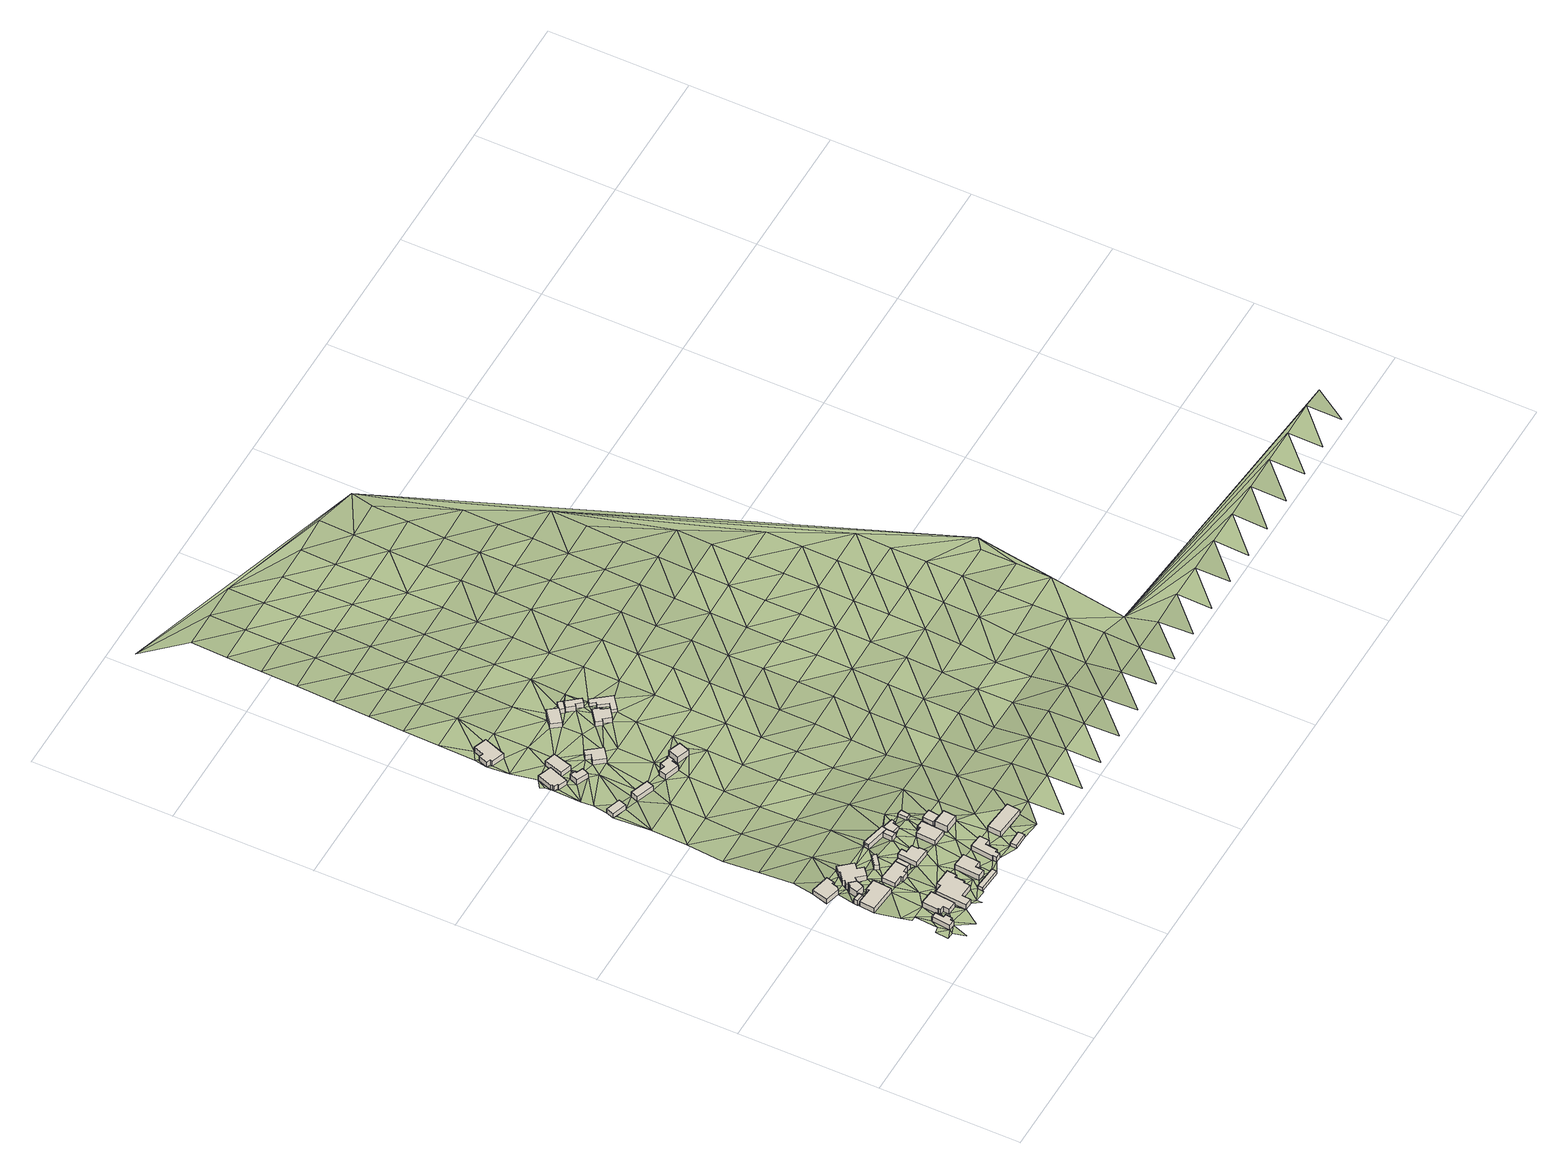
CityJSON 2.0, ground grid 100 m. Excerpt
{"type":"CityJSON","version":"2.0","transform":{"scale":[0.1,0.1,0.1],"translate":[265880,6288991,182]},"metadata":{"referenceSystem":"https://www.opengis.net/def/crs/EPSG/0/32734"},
"CityObjects":{
"building1":{"type":"Building","attributes":{"address":"Amos Comenius Street Mamre 7347 Cape Town","building":"garage","building:levels":"1","building_height":4.1,"roof_height":196.66,"ground_height":192.56,"plus_code":"4FRWFFPH+VW7"},"geometry":[{"type":"Solid","lod":"1","boundaries":[[[[0,1,2,3]],[[1,4,5,2]],[[4,6,7,5]],[[6,8,9,7]],[[8,10,11,9]],[[10,12,13,11]],[[12,14,15,13]],[[14,0,3,15]],[[3,2,5,7,9,11,13,15]],[[14,12,10,8,6,4,1,0]]]]}]},
"building2":{"type":"Building","attributes":{"address":"Amos Comenius Street Mamre 7347 Cape Town","building":"garage","building:levels":"1","building_height":4.1,"roof_height":195.98,"ground_height":191.88,"plus_code":"4FRWFFQH+3VH"},"geometry":[{"type":"Solid","lod":"1","boundaries":[[[[16,17,18,19]],[[17,20,21,18]],[[20,22,23,21]],[[22,16,19,23]],[[19,18,21,23]],[[22,20,17,16]]]]}]},
"building3":{"type":"Building","attributes":{"address":"10 Amos Comenius Street Mamre 7347 Cape Town","building":"house","building:levels":"1","building_height":4.1,"roof_height":195.98,"ground_height":191.88,"plus_code":"4FRWFFQH+2WV"},"geometry":[{"type":"Solid","lod":"1","boundaries":[[[[24,25,26,27]],[[25,28,29,26]],[[28,30,31,29]],[[30,32,33,31]],[[32,34,35,33]],[[34,24,27,35]],[[27,26,29,31,33,35]],[[34,32,30,28,25,24]]]]}]},
"building4":{"type":"Building","attributes":{"address":"7 Amos Comenius Street Mamre 7347 Cape Town","building":"house","building:levels":"1","building_height":4.1,"roof_height":196.98,"ground_height":192.88,"plus_code":"4FRWFFPH+WX7"},"geometry":[{"type":"Solid","lod":"1","boundaries":[[[[36,37,38,39]],[[37,40,41,38]],[[40,42,43,41]],[[42,44,45,43]],[[44,46,47,45]],[[46,48,49,47]],[[48,50,51,49]],[[50,36,39,51]],[[39,38,41,43,45,47,49,51]],[[50,48,46,44,42,40,37,36]]]]}]},
"building5":{"type":"Building","attributes":{"address":"Amos Comenius Street Mamre 7347 Cape Town","building":"house","building:levels":"1","building_height":4.1,"roof_height":194.25,"ground_height":190.15,"plus_code":"4FRWFFQH+5V5"},"geometry":[{"type":"Solid","lod":"1","boundaries":[[[[52,53,54,55]],[[53,56,57,54]],[[56,58,59,57]],[[58,60,61,59]],[[60,62,63,61]],[[62,64,65,63]],[[64,52,55,65]],[[55,54,57,59,61,63,65]],[[64,62,60,58,56,53,52]]]]}]},
"building6":{"type":"Building","attributes":{"building":"garage","building:levels":"1","building_height":4.1,"roof_height":195.98,"ground_height":191.88,"plus_code":"4FRWFFQH+3WV"},"geometry":[{"type":"Solid","lod":"1","boundaries":[[[[66,67,68,69]],[[67,70,71,68]],[[70,72,73,71]],[[72,74,75,73]],[[74,76,77,75]],[[76,66,69,77]],[[69,68,71,73,75,77]],[[76,74,72,70,67,66]]]]}]},
"building7":{"type":"Building","attributes":{"address":"5 Amos Comenius Street Mamre 7347 Cape Town","building":"house","building:levels":"1","building_height":4.1,"roof_height":196.98,"ground_height":192.88,"plus_code":"4FRWFFPJ+V2W"},"geometry":[{"type":"Solid","lod":"1","boundaries":[[[[78,79,80,81]],[[79,82,83,80]],[[82,84,85,83]],[[84,86,87,85]],[[86,88,89,87]],[[88,90,91,89]],[[90,92,93,91]],[[92,94,95,93]],[[94,96,97,95]],[[96,98,99,97]],[[98,100,101,99]],[[100,78,81,101]],[[81,80,83,85,87,89,91,93,95,97,99,101]],[[100,98,96,94,92,90,88,86,84,82,79,78]]]]}]},
"building8":{"type":"Building","attributes":{"address":"12 Amos Comenius Street Mamre 7347 Cape Town","building":"house","building:levels":"1","building_height":4.1,"roof_height":194.58,"ground_height":190.48,"plus_code":"4FRWFFQH+4XF"},"geometry":[{"type":"Solid","lod":"1","boundaries":[[[[67,66,102,103]],[[66,104,105,102]],[[104,106,107,105]],[[106,108,109,107]],[[108,110,111,109]],[[110,112,113,111]],[[112,114,115,113]],[[114,116,117,115]],[[116,118,119,117]],[[118,120,121,119]],[[120,122,123,121]],[[122,124,125,123]],[[124,67,103,125]],[[103,102,105,107,109,111,113,115,117,119,121,123,125]],[[124,122,120,118,116,114,112,110,108,106,104,66,67]]]]}]},
"building9":{"type":"Building","attributes":{"address":"6 Amos Comenius Street Mamre 7347 Cape Town","building":"house","building:levels":"1","building_height":4.1,"roof_height":196.27,"ground_height":192.17,"plus_code":"4FRWFFQJ+22M"},"geometry":[{"type":"Solid","lod":"1","boundaries":[[[[126,127,128,129]],[[127,130,131,128]],[[130,132,133,131]],[[132,134,135,133]],[[134,136,137,135]],[[136,138,139,137]],[[138,140,141,139]],[[140,126,129,141]],[[129,128,131,133,135,137,139,141]],[[140,138,136,134,132,130,127,126]]]]}]},
"building10":{"type":"Building","attributes":{"building":"cabin","building:levels":"1","building_height":2.8,"roof_height":195.77,"ground_height":192.97,"plus_code":"4FRWFFPJ+R4J"},"geometry":[{"type":"Solid","lod":"1","boundaries":[[[[142,143,144,145]],[[143,146,147,144]],[[146,148,149,147]],[[148,142,145,149]],[[145,144,147,149]],[[148,146,143,142]]]]}]},
"building11":{"type":"Building","attributes":{"building":"garage","building:levels":"1","building_height":4.1,"roof_height":196.29,"ground_height":192.19,"plus_code":"4FRWFFQJ+23J"},"geometry":[{"type":"Solid","lod":"1","boundaries":[[[[126,150,151,129]],[[150,152,153,151]],[[152,127,128,153]],[[127,126,129,128]],[[129,151,153,128]],[[127,152,150,126]]]]}]},
"building12":{"type":"Building","attributes":{"building":"cabin","building:levels":"1","building_height":2.8,"roof_height":194.97,"ground_height":192.17,"plus_code":"4FRWFFQJ+32W"},"geometry":[{"type":"Solid","lod":"1","boundaries":[[[[154,155,156,157]],[[155,158,159,156]],[[158,160,161,159]],[[160,154,157,161]],[[157,156,159,161]],[[160,158,155,154]]]]}]},
"building13":{"type":"Building","attributes":{"address":"3 Amos Comenius Street Mamre 7347 Cape Town","building":"house","building:levels":"1","building_height":4.1,"roof_height":197.07,"ground_height":192.97,"plus_code":"4FRWFFPJ+V4W"},"geometry":[{"type":"Solid","lod":"1","boundaries":[[[[162,163,164,165]],[[163,166,167,164]],[[166,168,169,167]],[[168,170,171,169]],[[170,172,173,171]],[[172,162,165,173]],[[165,164,167,169,171,173]],[[172,170,168,166,163,162]]]]}]},
"building14":{"type":"Building","attributes":{"address":"4 Amos Comenius Street Mamre 7347 Cape Town","building":"house","building:levels":"1","building_height":4.1,"roof_height":196.29,"ground_height":192.19,"plus_code":"4FRWFFQJ+23H"},"geometry":[{"type":"Solid","lod":"1","boundaries":[[[[174,175,176,177]],[[175,178,179,176]],[[178,180,181,179]],[[180,182,183,181]],[[182,184,185,183]],[[184,186,187,185]],[[186,188,189,187]],[[188,174,177,189]],[[177,176,179,181,183,185,187,189]],[[188,186,184,182,180,178,175,174]]]]}]},
"building15":{"type":"Building","attributes":{"address":"39 Louwskloof Road Mamre 7347 Cape Town","building":"house","building:levels":"1","building_height":4.1,"roof_height":190.24,"ground_height":186.14,"plus_code":"4FRWFFQH+MWV"},"geometry":[{"type":"Solid","lod":"1","boundaries":[[[[190,191,192,193]],[[191,194,195,192]],[[194,196,197,195]],[[196,190,193,197]],[[193,192,195,197]],[[196,194,191,190]]]]}]},
"building16":{"type":"Building","attributes":{"building":"yes","building:levels":"1","building_height":4.1,"roof_height":194.85,"ground_height":190.75,"plus_code":"4FRWFFQJ+449"},"geometry":[{"type":"Solid","lod":"1","boundaries":[[[[198,199,200,201]],[[199,202,203,200]],[[202,204,205,203]],[[204,206,207,205]],[[206,208,209,207]],[[208,210,211,209]],[[210,198,201,211]],[[201,200,203,205,207,209,211]],[[210,208,206,204,202,199,198]]]]}]},
"building17":{"type":"Building","attributes":{"building":"cabin","building:levels":"1","building_height":2.8,"roof_height":193.55,"ground_height":190.75,"plus_code":"4FRWFFQJ+44F"},"geometry":[{"type":"Solid","lod":"1","boundaries":[[[[198,204,212,213]],[[204,206,214,212]],[[206,208,215,214]],[[208,210,216,215]],[[210,198,213,216]],[[213,212,214,215,216]],[[210,208,206,204,198]]]]}]},
"building18":{"type":"Building","attributes":{"address":"1 Amos Comenius Street Mamre 7347 Cape Town","building":"house","building:levels":"1","building_height":4.1,"roof_height":197.07,"ground_height":192.97,"plus_code":"4FRWFFPJ+V5H"},"geometry":[{"type":"Solid","lod":"1","boundaries":[[[[217,218,219,220]],[[218,221,222,219]],[[221,223,224,222]],[[223,225,226,224]],[[225,227,228,226]],[[227,229,230,228]],[[229,231,232,230]],[[231,233,234,232]],[[233,235,236,234]],[[235,217,220,236]],[[220,219,222,224,226,228,230,232,234,236]],[[235,233,231,229,227,225,223,221,218,217]]]]}]},
"building19":{"type":"Building","attributes":{"building":"garage","building:levels":"1","building_height":4.1,"roof_height":194.85,"ground_height":190.75,"plus_code":"4FRWFFQJ+34X"},"geometry":[{"type":"Solid","lod":"1","boundaries":[[[[204,198,201,205]],[[198,199,200,201]],[[199,202,203,200]],[[202,204,205,203]],[[205,201,200,203]],[[202,199,198,204]]]]}]},
"building20":{"type":"Building","attributes":{"address":"2 Amos Comenius Street Mamre 7347 Cape Town","building":"house","building:levels":"1","building_height":4.1,"roof_height":196.2,"ground_height":192.1,"plus_code":"4FRWFFQJ+259"},"geometry":[{"type":"Solid","lod":"1","boundaries":[[[[237,238,239,240]],[[238,241,242,239]],[[241,243,244,242]],[[243,245,246,244]],[[245,247,248,246]],[[247,237,240,248]],[[240,239,242,244,246,248]],[[247,245,243,241,238,237]]]]}]},
"building21":{"type":"Building","attributes":{"building":"cabin","building:levels":"1","building_height":2.8,"roof_height":193.56,"ground_height":190.76,"plus_code":"4FRWFFQJ+453"},"geometry":[{"type":"Solid","lod":"1","boundaries":[[[[249,250,251,252]],[[250,253,254,251]],[[253,255,256,254]],[[255,257,258,256]],[[257,259,260,258]],[[259,261,262,260]],[[261,249,252,262]],[[252,251,254,256,258,260,262]],[[261,259,257,255,253,250,249]]]]}]},
"building22":{"type":"Building","attributes":{"building":"cabin","building:levels":"1","building_height":2.8,"roof_height":195.74,"ground_height":192.94,"plus_code":"4FRWFFPJ+R7M"},"geometry":[{"type":"Solid","lod":"1","boundaries":[[[[263,264,265,266]],[[264,267,268,265]],[[267,269,270,268]],[[269,263,266,270]],[[266,265,268,270]],[[269,267,264,263]]]]}]},
"building23":{"type":"Building","attributes":{"address":"14 Frans Street Mamre 7347 Cape Town","building":"house","building:levels":"1","building_height":4.1,"roof_height":190.88,"ground_height":186.78,"plus_code":"4FRWFFQH+VW9"},"geometry":[{"type":"Solid","lod":"1","boundaries":[[[[271,272,273,274]],[[272,275,276,273]],[[275,277,278,276]],[[277,279,280,278]],[[279,281,282,280]],[[281,283,284,282]],[[283,285,286,284]],[[285,271,274,286]],[[274,273,276,278,280,282,284,286]],[[285,283,281,279,277,275,272,271]]]]}]},
"building24":{"type":"Building","attributes":{"address":"40 Louwskloof Road Mamre 7347 Cape Town","building":"house","building:levels":"1","building_height":4.1,"roof_height":190.8,"ground_height":186.7,"plus_code":"4FRWFFQJ+M26"},"geometry":[{"type":"Solid","lod":"1","boundaries":[[[[287,288,289,290]],[[288,291,292,289]],[[291,293,294,292]],[[293,287,290,294]],[[290,289,292,294]],[[293,291,288,287]]]]}]},
"building25":{"type":"Building","attributes":{"address":"Frans Street Mamre 7347 Cape Town","building":"yes","building:levels":"1","building_height":4.1,"roof_height":191.18,"ground_height":187.08,"plus_code":"4FRWFFQH+RX8"},"geometry":[{"type":"Solid","lod":"1","boundaries":[[[[295,296,297,298]],[[296,299,300,297]],[[299,301,302,300]],[[301,303,304,302]],[[303,305,306,304]],[[305,295,298,306]],[[298,297,300,302,304,306]],[[305,303,301,299,296,295]]]]}]},
"building26":{"type":"Building","attributes":{"address":"2A Amos Comenius Street Mamre 7347 Cape Town","building":"house","building:levels":"1","building_height":4.1,"roof_height":196.75,"ground_height":192.65,"plus_code":"4FRWFFQJ+265"},"geometry":[{"type":"Solid","lod":"1","boundaries":[[[[307,308,309,310]],[[308,311,312,309]],[[311,313,314,312]],[[313,307,310,314]],[[310,309,312,314]],[[313,311,308,307]]]]}]},
"building27":{"type":"Building","attributes":{"address":"Amos Comenius Street Mamre 7347 Cape Town","building":"cabin","building:levels":"1","building_height":2.8,"roof_height":193.56,"ground_height":190.76,"plus_code":"4FRWFFQJ+36W"},"geometry":[{"type":"Solid","lod":"1","boundaries":[[[[315,316,317,318]],[[316,319,320,317]],[[319,321,322,320]],[[321,315,318,322]],[[318,317,320,322]],[[321,319,316,315]]]]}]},
"building28":{"type":"Building","attributes":{"building":"cabin","building:levels":"1","building_height":2.8,"roof_height":194.9,"ground_height":192.1,"plus_code":"4FRWFFQJ+26Q"},"geometry":[{"type":"Solid","lod":"1","boundaries":[[[[323,324,325,326]],[[324,327,328,325]],[[327,329,330,328]],[[329,323,326,330]],[[326,325,328,330]],[[329,327,324,323]]]]}]},
"building29":{"type":"Building","attributes":{"address":"13 Frans Street Mamre 7347 Cape Town","building":"house","building:levels":"1","building_height":4.1,"roof_height":191.32,"ground_height":187.22,"plus_code":"4FRWFFQH+VXH"},"geometry":[{"type":"Solid","lod":"1","boundaries":[[[[331,332,333,334]],[[332,335,336,333]],[[335,337,338,336]],[[337,331,334,338]],[[334,333,336,338]],[[337,335,332,331]]]]}]},
"building30":{"type":"Building","attributes":{"address":"Frans Street Mamre 7347 Cape Town","building":"house","building:levels":"1","building_height":4.1,"roof_height":191.6,"ground_height":187.5,"plus_code":"4FRWFFRH+2WH"},"geometry":[{"type":"Solid","lod":"1","boundaries":[[[[339,340,341,342]],[[340,343,344,341]],[[343,345,346,344]],[[345,347,348,346]],[[347,349,350,348]],[[349,351,352,350]],[[351,353,354,352]],[[353,339,342,354]],[[342,341,344,346,348,350,352,354]],[[353,351,349,347,345,343,340,339]]]]}]},
"building31":{"type":"Building","attributes":{"address":"29 Frans Street Mamre 7347 Cape Town","building":"house","building:levels":"1","building_height":4.1,"roof_height":197.04,"ground_height":192.94,"plus_code":"4FRWFFPJ+V8M"},"geometry":[{"type":"Solid","lod":"1","boundaries":[[[[355,356,357,358]],[[356,359,360,357]],[[359,361,362,360]],[[361,355,358,362]],[[358,357,360,362]],[[361,359,356,355]]]]}]},
"building32":{"type":"Building","attributes":{"address":"41 Louwskloof Road Mamre 7347 Cape Town","building":"house","building:levels":"1","building_height":4.1,"roof_height":191.08,"ground_height":186.98,"plus_code":"4FRWFFQJ+J4V"},"geometry":[{"type":"Solid","lod":"1","boundaries":[[[[363,364,365,366]],[[364,367,368,365]],[[367,369,370,368]],[[369,371,372,370]],[[371,373,374,372]],[[373,375,376,374]],[[375,377,378,376]],[[377,379,380,378]],[[379,381,382,380]],[[381,363,366,382]],[[366,365,368,370,372,374,376,378,380,382]],[[381,379,377,375,373,371,369,367,364,363]]]]}]},
"building33":{"type":"Building","attributes":{"address":"12 Frans Street Mamre 7347 Cape Town","building":"house","building:levels":"1","building_height":4.1,"roof_height":191.18,"ground_height":187.08,"plus_code":"4FRWFFQJ+R37"},"geometry":[{"type":"Solid","lod":"1","boundaries":[[[[383,384,385,386]],[[384,387,388,385]],[[387,389,390,388]],[[389,391,392,390]],[[391,393,394,392]],[[393,383,386,394]],[[386,385,388,390,392,394]],[[393,391,389,387,384,383]]]]}]},
"building34":{"type":"Building","attributes":{"address":"42 Louwskloof Road Mamre 7347 Cape Town","building":"house","building:levels":"1","building_height":4.1,"roof_height":191.49,"ground_height":187.39,"plus_code":"4FRWFFQJ+J5W"},"geometry":[{"type":"Solid","lod":"1","boundaries":[[[[395,396,397,398]],[[396,399,400,397]],[[399,401,402,400]],[[401,395,398,402]],[[398,397,400,402]],[[401,399,396,395]]]]}]},
"building35":{"type":"Building","attributes":{"address":"8 Frans Street Mamre 7347 Cape Town","building":"house","building:levels":"1","building_height":4.1,"roof_height":192.08,"ground_height":187.98,"plus_code":"4FRWFFQJ+W4X"},"geometry":[{"type":"Solid","lod":"1","boundaries":[[[[403,404,405,406]],[[404,407,408,405]],[[407,409,410,408]],[[409,411,412,410]],[[411,403,406,412]],[[406,405,408,410,412]],[[411,409,407,404,403]]]]}]},
"building36":{"type":"Building","attributes":{"address":"4 Frans Street 7347 Cape Town","building":"house","building:levels":"1","building_height":4.1,"roof_height":192.08,"ground_height":187.98,"plus_code":"4FRWFFQJ+R5X"},"geometry":[{"type":"Solid","lod":"1","boundaries":[[[[413,414,415,416]],[[414,417,418,415]],[[417,419,420,418]],[[419,421,422,420]],[[421,423,424,422]],[[423,425,426,424]],[[425,427,428,426]],[[427,413,416,428]],[[416,415,418,420,422,424,426,428]],[[427,425,423,421,419,417,414,413]]]]}]},
"building37":{"type":"Building","attributes":{"address":"Frans Street 7347 Cape Town","building":"garage","building:levels":"1","building_height":4.1,"roof_height":192.08,"ground_height":187.98,"plus_code":"4FRWFFQJ+W5W"},"geometry":[{"type":"Solid","lod":"1","boundaries":[[[[404,403,406,405]],[[403,429,430,406]],[[429,431,432,430]],[[431,433,434,432]],[[433,404,405,434]],[[405,406,430,432,434]],[[433,431,429,403,404]]]]}]},
"building38":{"type":"Building","attributes":{"address":"Frans Street 7347 Cape Town","building":"house","building:levels":"1","building_height":4.1,"roof_height":192.26,"ground_height":188.16,"plus_code":"4FRWFFQJ+W6C"},"geometry":[{"type":"Solid","lod":"1","boundaries":[[[[435,436,437,438]],[[436,439,440,437]],[[439,441,442,440]],[[441,443,444,442]],[[443,445,446,444]],[[445,435,438,446]],[[438,437,440,442,444,446]],[[445,443,441,439,436,435]]]]}]},
"building39":{"type":"Building","attributes":{"address":"Frans Street 7347 Cape Town","building":"cabin","building:levels":"1","building_height":2.8,"roof_height":190.78,"ground_height":187.98,"plus_code":"4FRWFFQJ+V76"},"geometry":[{"type":"Solid","lod":"1","boundaries":[[[[447,448,449,450]],[[448,451,452,449]],[[451,453,454,452]],[[453,455,456,454]],[[455,457,458,456]],[[457,459,460,458]],[[459,461,462,460]],[[461,447,450,462]],[[450,449,452,454,456,458,460,462]],[[461,459,457,455,453,451,448,447]]]]}]},
"terrain1":{"type":"TINRelief","geometry":[{"type":"CompositeSurface","lod":"1","boundaries":[[[463,0,464]],[[0,463,465]],[[0,466,464]],[[1,465,467]],[[465,1,0]],[[0,14,466]],[[14,468,466]],[[469,470,468]],[[4,1,6]],[[6,1,471]],[[14,12,468]],[[10,472,12]],[[468,42,469]],[[6,473,472]],[[472,474,12]],[[42,468,12]],[[475,12,474]],[[476,6,471]],[[473,474,472]],[[469,477,24]],[[34,17,16]],[[478,475,474]],[[42,12,475]],[[6,476,473]],[[479,474,473]],[[469,42,477]],[[480,22,20]],[[34,32,17]],[[72,22,480]],[[22,72,58]],[[476,481,473]],[[20,17,30]],[[20,30,480]],[[17,32,30]],[[481,476,482]],[[480,30,483]],[[58,124,60]],[[72,124,58]],[[40,481,482]],[[82,482,476]],[[67,72,70]],[[484,477,42]],[[53,52,485]],[[484,42,40]],[[67,124,72]],[[62,60,64]],[[60,124,120]],[[120,64,60]],[[482,82,40]],[[30,486,483]],[[122,120,124]],[[487,488,489]],[[489,488,490]],[[491,483,486]],[[484,132,477]],[[492,64,120]],[[52,64,492]],[[82,78,40]],[[477,132,130]],[[484,40,78]],[[130,486,477]],[[490,488,493]],[[494,491,486]],[[495,491,494]],[[136,132,484]],[[82,79,78]],[[120,496,492]],[[494,486,130]],[[52,492,497]],[[134,132,136]],[[138,484,78]],[[488,498,146]],[[488,146,493]],[[494,130,499]],[[136,484,138]],[[485,52,500]],[[485,500,501]],[[148,146,498]],[[502,494,499]],[[503,493,504]],[[127,499,130]],[[500,52,497]],[[505,494,502]],[[506,493,146]],[[506,504,493]],[[507,502,499]],[[508,138,78]],[[509,510,504]],[[511,505,512]],[[513,497,512]],[[138,126,140]],[[504,506,509]],[[507,499,127]],[[146,514,506]],[[515,516,501]],[[500,497,513]],[[517,78,518]],[[126,138,508]],[[517,508,78]],[[502,154,505]],[[512,505,154]],[[514,146,143]],[[515,501,500]],[[519,509,506]],[[519,518,509]],[[150,126,508]],[[506,514,519]],[[507,127,520]],[[513,512,208]],[[143,521,514]],[[518,519,517]],[[508,188,150]],[[522,516,523]],[[150,188,152]],[[127,152,188]],[[513,208,500]],[[154,210,512]],[[127,188,520]],[[524,525,521]],[[524,521,143]],[[516,515,523]],[[517,526,508]],[[154,520,210]],[[163,517,519]],[[208,512,210]],[[188,527,520]],[[225,143,142]],[[188,186,527]],[[524,143,221]],[[184,527,186]],[[528,529,191]],[[225,221,143]],[[527,184,182]],[[515,500,530]],[[522,531,528]],[[527,532,520]],[[520,532,210]],[[517,533,526]],[[163,533,517]],[[522,523,534]],[[529,528,194]],[[530,500,208]],[[218,163,524]],[[180,178,182]],[[524,221,218]],[[221,225,223]],[[194,191,529]],[[532,527,182]],[[178,526,533]],[[522,534,531]],[[288,194,528]],[[178,247,182]],[[210,532,198]],[[208,535,530]],[[523,515,536]],[[227,231,229]],[[190,196,537]],[[182,538,532]],[[206,535,208]],[[163,218,539]],[[533,247,178]],[[163,539,533]],[[288,528,531]],[[538,182,247]],[[536,515,530]],[[231,227,540]],[[235,233,231]],[[535,206,530]],[[540,227,541]],[[287,196,194]],[[542,281,277]],[[231,540,235]],[[249,204,538]],[[539,218,217]],[[523,543,534]],[[287,194,288]],[[533,539,544]],[[249,261,204]],[[542,537,545]],[[272,277,275]],[[281,542,283]],[[249,538,546]],[[546,538,247]],[[277,281,279]],[[204,261,206]],[[206,261,259]],[[537,196,547]],[[303,283,542]],[[543,523,536]],[[247,245,243]],[[271,548,272]],[[271,549,548]],[[546,247,243]],[[235,540,550]],[[539,551,544]],[[542,545,303]],[[288,531,291]],[[217,235,552]],[[547,196,287]],[[259,553,206]],[[253,546,255]],[[217,554,539]],[[544,551,555]],[[552,235,550]],[[243,241,556]],[[546,243,557]],[[558,530,206]],[[267,550,540]],[[241,544,555]],[[537,547,545]],[[283,303,559]],[[539,554,551]],[[557,243,556]],[[546,557,255]],[[558,536,530]],[[531,534,560]],[[259,257,553]],[[561,534,543]],[[332,283,559]],[[287,293,562]],[[563,241,555]],[[564,565,566]],[[567,556,241]],[[562,547,287]],[[554,217,552]],[[283,332,568]],[[255,315,257]],[[565,271,331]],[[241,563,567]],[[567,557,556]],[[255,557,315]],[[569,564,566]],[[291,531,381]],[[570,550,267]],[[571,563,555]],[[558,206,553]],[[553,257,315]],[[566,565,353]],[[564,572,573]],[[331,271,568]],[[559,335,332]],[[574,557,567]],[[534,561,560]],[[575,335,559]],[[575,576,577]],[[267,264,578]],[[568,332,331]],[[573,572,579]],[[308,571,555]],[[536,580,543]],[[381,293,291]],[[553,315,321]],[[577,545,547]],[[567,327,574]],[[577,335,575]],[[570,267,578]],[[560,381,531]],[[552,581,554]],[[293,391,562]],[[574,327,321]],[[573,579,582]],[[356,550,570]],[[562,391,547]],[[558,580,536]],[[571,308,327]],[[583,565,331]],[[584,573,582]],[[565,583,353]],[[547,389,577]],[[554,581,308]],[[293,381,585]],[[586,335,577]],[[337,335,587]],[[570,578,356]],[[561,543,588]],[[581,552,359]],[[577,389,586]],[[391,389,547]],[[335,586,587]],[[308,589,327]],[[321,590,553]],[[591,293,585]],[[558,553,590]],[[589,308,581]],[[583,331,337]],[[327,590,321]],[[591,391,293]],[[580,588,543]],[[381,560,363]],[[337,587,592]],[[586,389,387]],[[585,593,594]],[[592,587,586]],[[595,596,353]],[[594,591,585]],[[595,353,583]],[[584,582,597]],[[589,590,327]],[[598,356,578]],[[580,558,599]],[[561,600,560]],[[597,601,584]],[[597,582,596]],[[588,602,561]],[[591,594,603]],[[604,605,363]],[[363,560,606]],[[359,356,598]],[[603,594,607]],[[391,591,608]],[[395,604,363]],[[359,609,581]],[[337,409,583]],[[590,599,558]],[[337,592,610]],[[608,611,391]],[[612,604,395]],[[581,613,589]],[[614,591,603]],[[606,395,363]],[[561,602,600]],[[596,595,597]],[[603,612,614]],[[614,612,395]],[[592,611,610]],[[588,580,615]],[[601,616,617]],[[359,598,609]],[[560,600,606]],[[595,583,618]],[[610,411,337]],[[409,337,411]],[[580,599,615]],[[581,609,613]],[[616,601,597]],[[589,619,590]],[[620,591,614]],[[618,583,409]],[[611,608,621]],[[622,617,623]],[[598,624,625]],[[608,591,626]],[[602,588,627]],[[414,610,611]],[[606,600,628]],[[597,595,629]],[[599,590,619]],[[614,628,620]],[[623,617,616]],[[615,627,588]],[[589,613,619]],[[621,414,611]],[[618,629,595]],[[591,620,626]],[[620,628,600]],[[621,608,630]],[[631,609,598]],[[632,633,622]],[[409,407,618]],[[610,634,411]],[[630,608,626]],[[599,635,615]],[[600,602,636]],[[637,616,597]],[[623,632,622]],[[627,638,602]],[[634,610,414]],[[609,631,613]],[[631,598,625]],[[619,635,599]],[[637,597,629]],[[411,429,403]],[[629,618,407]],[[630,639,621]],[[600,636,620]],[[429,411,634]],[[640,633,641]],[[602,638,636]],[[627,615,642]],[[643,623,616]],[[634,414,644]],[[641,633,632]],[[645,407,404]],[[634,435,429]],[[626,457,630]],[[435,646,429]],[[635,642,615]],[[616,637,643]],[[630,455,647]],[[457,455,630]],[[620,648,626]],[[649,619,613]],[[650,651,640]],[[646,435,652]],[[441,634,644]],[[653,654,647]],[[441,655,634]],[[613,631,656]],[[653,451,644]],[[657,629,407]],[[447,441,644]],[[647,658,653]],[[447,644,451]],[[632,623,659]],[[660,625,661]],[[638,627,662]],[[653,658,451]],[[648,620,636]],[[647,455,453]],[[650,640,641]],[[657,407,645]],[[658,647,453]],[[447,451,448]],[[646,663,645]],[[658,453,451]],[[637,629,657]],[[441,447,461]],[[646,652,663]],[[623,643,659]],[[461,443,441]],[[642,662,627]],[[613,656,649]],[[664,665,666]],[[663,652,443]],[[457,626,667]],[[668,664,651]],[[635,619,669]],[[443,461,663]],[[670,641,632]],[[625,671,631]],[[657,645,663]],[[668,651,650]],[[667,626,648]],[[636,638,672]],[[637,673,643]],[[459,457,667]],[[632,659,670]],[[619,649,669]],[[662,674,638]],[[642,635,675]],[[671,656,631]],[[625,660,671]],[[657,673,637]],[[461,459,676]],[[650,641,677]],[[665,664,668]],[[638,674,672]],[[663,461,678]],[[648,636,679]],[[659,643,680]],[[635,669,675]],[[641,670,677]],[[667,676,459]],[[663,678,657]],[[662,642,681]],[[666,665,682]],[[680,643,673]],[[676,678,461]],[[683,668,650]],[[684,649,656]],[[636,672,679]],[[656,671,685]],[[659,686,670]],[[660,687,688]],[[648,689,667]],[[674,662,681]],[[642,675,681]],[[650,677,683]],[[673,657,690]],[[680,686,659]],[[656,685,684]],[[691,665,668]],[[692,669,649]],[[657,678,690]],[[648,679,689]],[[671,660,693]],[[677,670,694]],[[695,676,667]],[[668,683,691]],[[696,672,674]],[[697,680,673]],[[694,670,686]],[[649,684,692]],[[681,698,674]],[[669,699,675]],[[688,693,660]],[[690,697,673]],[[695,667,689]],[[700,685,671]],[[701,678,676]],[[677,702,683]],[[665,691,682]],[[674,698,696]],[[703,679,672]],[[686,680,704]],[[669,692,699]],[[702,677,694]],[[701,690,678]],[[705,681,675]],[[671,693,700]],[[695,701,676]],[[697,704,680]],[[685,706,684]],[[691,683,707]],[[672,696,703]],[[708,694,686]],[[688,709,710]],[[689,679,711]],[[681,705,698]],[[675,699,705]],[[707,683,702]],[[706,692,684]],[[704,708,686]],[[685,700,706]],[[682,691,712]],[[713,697,690]],[[695,689,711]],[[690,701,714]],[[679,703,711]],[[702,694,715]],[[693,688,716]],[[698,717,696]],[[712,691,707]],[[704,697,713]],[[718,666,682]],[[708,715,694]],[[690,714,713]],[[717,698,705]],[[699,692,719]],[[693,716,700]],[[716,688,710]],[[692,706,720]],[[721,703,696]],[[695,722,701]],[[723,707,702]],[[711,724,695]],[[699,719,705]],[[692,720,719]],[[696,717,721]],[[715,723,702]],[[704,725,708]],[[722,714,701]],[[700,726,706]],[[722,695,724]],[[713,727,704]],[[682,712,728]],[[729,712,707]],[[716,726,700]],[[715,708,725]],[[730,710,731]],[[711,703,732]],[[703,721,733]],[[704,727,725]],[[723,729,707]],[[714,734,713]],[[735,720,706]],[[717,705,736]],[[719,737,705]],[[732,724,711]],[[714,722,734]],[[703,733,732]],[[706,726,735]],[[710,738,716]],[[717,736,721]],[[729,728,712]],[[736,705,737]],[[723,715,739]],[[727,713,740]],[[725,741,715]],[[719,720,742]],[[728,743,682]],[[738,710,730]],[[735,744,720]],[[740,713,734]],[[733,721,745]],[[726,716,746]],[[724,747,722]],[[729,723,739]],[[715,741,739]],[[724,732,748]],[[742,737,719]],[[720,744,742]],[[736,745,721]],[[725,727,749]],[[722,747,734]],[[746,735,726]],[[738,746,716]],[[747,724,748]],[[740,750,727]],[[729,751,728]],[[741,725,749]],[[752,730,753]],[[732,733,754]],[[745,755,733]],[[727,750,749]],[[751,729,739]],[[756,740,734]],[[757,736,737]],[[737,742,758]],[[744,735,759]],[[743,718,682]],[[756,734,747]],[[733,755,754]],[[735,746,760]],[[738,730,761]],[[741,762,739]],[[763,748,732]],[[728,751,743]],[[757,737,758]],[[745,736,764]],[[750,740,765]],[[762,741,749]],[[735,760,759]],[[742,744,766]],[[752,761,730]],[[765,740,756]],[[732,754,763]],[[755,745,764]],[[746,738,767]],[[747,748,768]],[[751,739,769]],[[736,757,764]],[[770,749,750]],[[744,759,766]],[[769,739,762]],[[756,747,768]],[[771,758,742]],[[767,760,746]],[[738,761,767]],[[768,748,763]],[[750,765,770]],[[755,772,754]],[[762,749,773]],[[752,774,775]],[[718,743,751]],[[755,764,772]],[[742,766,771]],[[751,769,776]],[[756,777,765]],[[760,778,759]],[[757,758,779]],[[770,773,749]],[[761,752,780]],[[756,768,777]],[[760,767,778]],[[776,718,751]],[[769,762,781]],[[754,782,763]],[[772,783,754]],[[779,758,771]],[[767,761,780]],[[784,764,757]],[[780,752,775]],[[762,773,781]],[[785,766,759]],[[781,776,769]],[[786,770,765]],[[778,787,759]],[[765,777,788]],[[754,783,782]],[[763,789,768]],[[757,779,784]],[[790,772,764]],[[770,786,773]],[[776,781,718]],[[759,787,785]],[[786,765,788]],[[777,768,789]],[[766,791,771]],[[789,763,782]],[[772,790,783]],[[781,773,786]],[[792,778,767]],[[767,780,792]],[[790,764,784]],[[718,781,786]],[[793,775,794]],[[788,777,789]],[[766,785,791]],[[780,775,793]],[[778,792,787]],[[795,779,771]],[[782,783,796]],[[789,786,788]],[[783,790,796]],[[795,771,791]],[[785,787,797]],[[798,784,779]],[[782,796,789]],[[789,796,786]],[[787,792,797]],[[718,786,799]],[[790,784,798]],[[779,795,798]],[[799,792,780]],[[785,800,791]],[[786,796,798]],[[780,793,801]],[[790,798,796]],[[785,797,800]],[[793,802,801]],[[786,798,799]],[[791,799,795]],[[797,792,799]],[[791,800,799]],[[795,799,798]],[[800,797,799]],[[801,803,780]],[[803,801,804]],[[805,780,803]],[[806,780,805]],[[803,807,805]],[[780,806,808]],[[806,805,809]],[[808,810,780]],[[780,810,811]],[[806,812,808]],[[813,780,811]],[[810,808,814]],[[811,810,815]],[[816,813,811]]]}]}
},
"vertices":[
[316,187,106],[360,183,106],[360,183,147],[316,187,147],[363,205,106],[363,205,147],[382,203,106],[382,203,147],[387,252,106],[387,252,147],[365,255,106],[365,255,147],[372,316,106],[372,316,147],[331,321,106],[331,321,147],
[239,798,99],[300,793,99],[300,793,140],[239,798,140],[302,823,99],[302,823,140],[242,829,99],[242,829,140],
[231,678,99],[432,662,99],[432,662,140],[231,678,140],[442,793,99],[442,793,140],[356,799,99],[356,799,140],[355,778,99],[355,778,140],[240,786,99],[240,786,140],
[434,254,105],[500,248,105],[500,248,150],[434,254,150],[516,422,105],[516,422,150],[411,431,105],[411,431,150],[401,318,105],[401,318,150],[411,317,105],[411,317,150],[410,299,105],[410,299,150],[438,297,105],[438,297,150],
[341,1069,82],[208,1100,82],[208,1100,122],[341,1069,122],[176,984,82],[176,984,122],[280,956,82],[280,956,122],[301,974,82],[301,974,122],[313,1018,82],[313,1018,122],[329,1015,82],[329,1015,122],
[389,881,82],[351,922,82],[351,922,140],[389,881,140],[332,901,82],[332,901,140],[324,905,82],[324,905,140],[306,837,82],[306,837,140],[366,824,82],[366,824,140],
[591,424,105],[589,395,105],[589,395,150],[591,424,150],[534,399,105],[534,399,150],[517,176,105],[517,176,150],[573,172,105],[573,172,150],[577,236,105],[577,236,150],[677,230,105],[677,230,150],[680,278,105],[680,278,150],[691,277,105],[691,277,150],[695,347,105],[695,347,150],[715,346,105],[715,346,150],[720,416,105],[720,416,150],
[389,881,126],[351,922,126],[419,910,82],[419,910,126],[468,853,82],[468,853,126],[526,903,82],[526,903,126],[494,939,82],[494,939,126],[530,971,82],[530,971,126],[452,1060,82],[452,1060,126],[411,1024,82],[411,1024,126],[418,1017,82],[418,1017,126],[359,966,82],[359,966,126],[367,957,82],[367,957,126],[341,934,82],[341,934,126],
[637,654,102],[646,745,102],[646,745,143],[637,654,143],[485,758,102],[485,758,143],[479,659,102],[479,659,143],[547,655,102],[547,655,143],[546,637,102],[546,637,143],[594,634,102],[594,634,143],[595,658,102],[595,658,143],
[870,143,110],[873,179,110],[873,179,138],[870,143,138],[707,192,110],[707,192,138],[704,156,110],[704,156,138],
[669,650,102],[669,650,143],[678,742,102],[678,742,143],
[635,907,88],[563,851,88],[563,851,130],[635,907,130],[583,826,88],[583,826,130],[655,882,88],[655,882,130],
[879,269,107],[889,389,107],[889,389,151],[879,269,151],[788,398,107],[788,398,151],[774,218,107],[774,218,151],[828,214,107],[828,214,151],[832,272,107],[832,272,151],
[699,621,102],[817,613,102],[817,613,143],[699,621,143],[820,666,102],[820,666,143],[810,667,102],[810,667,143],[813,716,102],[813,716,143],[752,720,102],[752,720,143],[755,757,102],[755,757,143],[709,761,102],[709,761,143],
[252,2582,41],[233,2526,41],[233,2526,82],[252,2582,82],[337,2491,41],[337,2491,82],[356,2548,41],[356,2548,82],
[836,933,88],[830,862,88],[830,862,128],[836,933,128],[871,860,88],[871,860,128],[875,924,88],[875,924,128],[884,963,88],[884,963,128],[712,1001,88],[712,1001,128],[703,962,88],[703,962,128],
[875,924,116],[836,933,116],[884,963,116],[712,1001,116],[703,962,116],
[1076,371,110],[976,381,110],[976,381,151],[1076,371,151],[960,224,110],[960,224,151],[966,223,110],[966,223,151],[963,192,110],[963,192,151],[1000,189,110],[1000,189,151],[1004,221,110],[1004,221,151],[1022,219,110],[1022,219,151],[1031,305,110],[1031,305,151],[1069,302,110],[1069,302,151],
[916,602,101],[1016,596,101],[1016,596,142],[916,602,142],[1026,756,101],[1026,756,142],[974,759,101],[974,759,142],[973,739,101],[973,739,142],[925,742,101],[925,742,142],
[878,885,88],[941,874,88],[941,874,116],[878,885,116],[949,919,88],[949,919,116],[967,916,88],[967,916,116],[973,939,88],[973,939,116],[888,959,88],[888,959,116],[881,932,88],[881,932,116],
[1120,134,109],[1229,134,109],[1229,134,137],[1120,134,137],[1229,179,109],[1229,179,137],[1120,179,109],[1120,179,137],
[299,3089,48],[260,2980,48],[260,2980,89],[299,3089,89],[269,2977,48],[269,2977,89],[262,2957,48],[262,2957,89],[287,2948,48],[287,2948,89],[283,2937,48],[283,2937,89],[345,2914,48],[345,2914,89],[396,3054,48],[396,3054,89],
[444,2508,47],[426,2456,47],[426,2456,88],[444,2508,88],[555,2411,47],[555,2411,88],[573,2463,47],[573,2463,88],
[478,2869,46],[431,2889,46],[431,2889,92],[478,2869,92],[436,2900,46],[436,2900,92],[400,2916,46],[400,2916,92],[374,2856,46],[374,2856,92],[458,2820,46],[458,2820,92],
[1157,584,94],[1164,672,94],[1164,672,148],[1157,584,148],[1059,680,94],[1059,680,148],[1053,591,94],[1053,591,148],
[1036,930,88],[1031,862,88],[1031,862,116],[1036,930,116],[1062,859,88],[1062,859,116],[1070,925,88],[1070,925,116],
[1062,695,94],[1130,688,94],[1130,688,129],[1062,695,129],[1139,766,94],[1139,766,129],[1071,774,94],[1071,774,129],
[426,3107,52],[385,2971,52],[385,2971,93],[426,3107,93],[464,2948,52],[464,2948,93],[504,3083,52],[504,3083,93],
[413,3521,52],[322,3554,52],[322,3554,96],[413,3521,96],[295,3480,52],[295,3480,96],[266,3491,52],[266,3491,96],[242,3426,52],[242,3426,96],[270,3415,52],[270,3415,96],[265,3399,52],[265,3399,96],[356,3366,52],[356,3366,96],
[1166,270,106],[1388,250,106],[1388,250,150],[1166,270,150],[1397,345,106],[1397,345,150],[1174,365,106],[1174,365,150],
[780,2349,43],[796,2403,43],[796,2403,91],[780,2349,91],[811,2399,43],[811,2399,91],[824,2442,43],[824,2442,91],[807,2447,43],[807,2447,91],[805,2438,43],[805,2438,91],[740,2458,43],[740,2458,91],[729,2424,43],[729,2424,91],[687,2437,43],[687,2437,91],[671,2382,43],[671,2382,91],
[620,2935,51],[583,2907,51],[583,2907,92],[620,2935,92],[607,2876,51],[607,2876,92],[568,2845,51],[568,2845,92],[624,2774,51],[624,2774,92],[700,2834,51],[700,2834,92],
[833,2382,43],[922,2351,43],[922,2351,95],[833,2382,95],[949,2428,43],[949,2428,95],[861,2459,43],[861,2459,95],
[848,3227,60],[859,3236,60],[859,3236,101],[848,3227,101],[810,3302,60],[810,3302,101],[708,3224,60],[708,3224,101],[758,3159,60],[758,3159,101],
[949,3046,57],[859,2978,57],[859,2978,101],[949,3046,101],[887,2941,57],[887,2941,101],[902,2952,57],[902,2952,101],[940,2901,57],[940,2901,101],[1007,2951,57],[1007,2951,101],[969,3002,57],[969,3002,101],[978,3009,57],[978,3009,101],
[869,3201,60],[869,3201,101],[921,3242,60],[921,3242,101],[900,3268,60],[900,3268,101],
[879,3197,60],[918,3149,60],[918,3149,103],[879,3197,103],[933,3161,60],[933,3161,103],[967,3118,60],[967,3118,103],[998,3144,60],[998,3144,103],[925,3234,60],[925,3234,103],
[990,3090,60],[1018,3054,60],[1018,3054,88],[990,3090,88],[1000,3040,60],[1000,3040,88],[1050,2976,60],[1050,2976,88],[1006,2942,60],[1006,2942,88],[1030,2912,60],[1030,2912,88],[1122,2985,60],[1122,2985,88],[1021,3114,60],[1021,3114,88],
[249,162,106],[258,255,106],[297,158,106],[300,265,106],[318,69,109],[310,432,107],[258,505,107],[278,434,107],[435,60,110],[387,252,109],[434,254,109],[410,299,109],[401,318,109],[517,176,109],[432,662,102],[411,317,109],[438,297,109],[306,837,99],[500,248,109],[509,255,109],[366,824,99],[509,505,105],[258,1260,53],[442,793,102],[613,111,110],[616,152,109],[573,172,109],[577,236,109],[389,881,102],[411,1024,85],[677,230,110],[468,853,102],[419,910,85],[418,1017,85],[452,1060,85],[698,147,110],[509,760,102],[509,1260,51],[258,1510,27],[563,851,102],[680,278,110],[691,277,110],[526,903,85],[760,255,110],[583,826,102],[699,621,110],[715,346,110],[695,347,110],[494,939,85],[530,971,85],[509,1010,85],[774,218,110],[509,1510,25],[258,1765,2],[760,505,110],[720,416,110],[788,398,110],[655,882,102],[828,214,110],[258,2015,28],[509,1765,10],[879,269,110],[832,272,110],[817,613,110],[760,760,102],[258,2265,35],[258,2510,41],[760,1260,55],[509,2265,40],[830,862,102],[916,602,107],[509,2015,31],[760,1010,88],[760,1510,28],[266,2681,46],[871,860,102],[1011,505,106],[1120,179,110],[1120,134,110],[258,2770,46],[760,1765,21],[1016,596,107],[458,2820,51],[941,874,101],[509,2770,51],[258,3020,48],[242,3049,48],[1166,270,109],[1053,591,107],[1174,365,109],[1011,1010,88],[1157,584,105],[1059,680,101],[1011,760,101],[1031,862,101],[1011,1260,56],[400,2916,52],[760,2265,43],[760,2015,35],[509,2510,47],[1062,695,101],[242,3426,55],[258,3270,52],[265,3399,55],[1071,774,101],[396,3054,52],[270,3415,55],[1262,255,109],[1130,688,101],[266,3491,55],[258,3515,55],[1062,859,101],[436,2900,52],[431,2889,51],[478,2869,51],[1357,113,113],[295,3480,55],[1011,1510,25],[1262,505,105],[322,3554,55],[509,3270,56],[258,3775,61],[687,2437,50],[583,2907,52],[509,3020,52],[1011,1765,26],[1262,760,94],[1262,1010,76],[760,2510,50],[620,2935,52],[729,2424,50],[740,2458,50],[509,3515,57],[413,3521,57],[509,3775,66],[1513,255,106],[1262,1260,43],[1011,2265,48],[258,4025,68],[1011,2015,41],[807,2447,50],[811,2399,50],[796,2403,50],[922,2351,48],[805,2438,50],[760,2770,54],[1513,505,96],[760,3020,56],[700,2834,54],[824,2442,50],[1513,760,84],[861,2459,50],[1262,1510,25],[509,4025,76],[258,4270,78],[760,3270,60],[1513,1010,61],[1011,2510,54],[887,2941,60],[258,4520,91],[509,4270,89],[1513,5,110],[1765,255,104],[1011,2770,58],[1262,1765,48],[949,2428,54],[760,3515,65],[940,2901,60],[1765,505,87],[509,4520,105],[258,4780,104],[918,3149,62],[1513,1260,30],[1262,2265,54],[760,3775,74],[1262,2015,51],[902,2952,60],[258,5030,112],[509,4780,121],[1513,1510,40],[760,4025,87],[949,3046,60],[900,3268,62],[921,3242,62],[1007,2951,60],[1262,2510,58],[1765,1010,55],[509,5030,128],[258,5275,121],[925,3234,62],[978,3009,60],[969,3002,60],[933,3161,62],[1765,760,71],[1011,3515,73],[1011,3020,60],[760,4270,101],[2016,255,104],[1765,5,110],[1513,1765,60],[1011,3270,62],[258,5525,130],[509,5525,140],[7,5785,137],[1262,2770,63],[509,5275,130],[1765,1260,50],[760,4520,115],[2016,505,86],[1513,2265,64],[1011,3775,81],[1513,2015,64],[1765,1510,54],[1262,3020,68],[760,4780,130],[1262,3270,71],[1513,2510,66],[1011,4025,97],[1765,1765,71],[760,5525,147],[760,5030,134],[2016,1010,55],[2016,760,49],[1011,4270,110],[2016,5,108],[2267,255,100],[1513,2770,71],[1262,3515,78],[760,5275,137],[2016,1260,62],[2267,505,86],[1011,4520,124],[1513,3020,78],[1765,2265,77],[1262,3775,89],[1765,2015,79],[2016,1510,68],[2267,760,39],[1513,3270,81],[1011,4780,131],[1765,2510,78],[1262,4025,106],[2016,1765,83],[2267,1010,39],[1011,5030,129],[1262,4270,119],[2267,5,111],[2518,255,92],[1765,2770,85],[1011,5275,136],[1513,3775,108],[1513,3515,94],[1262,4520,126],[2518,505,83],[2016,2015,86],[1797,5191,191],[2267,1510,77],[2267,1260,62],[2016,2265,88],[1765,3270,94],[1262,4780,131],[1765,3020,91],[1513,4270,127],[2518,760,38],[1513,4025,123],[1262,5275,143],[1262,5030,136],[2769,255,89],[2518,5,108],[2016,2770,97],[2016,2510,91],[1765,3515,109],[2518,1010,41],[2267,2015,94],[2267,1765,91],[2769,505,46],[1513,4780,141],[1765,3775,131],[1513,4520,131],[2518,1510,100],[1513,5275,173],[2518,1260,82],[2267,2265,97],[2769,760,55],[2016,3270,108],[2016,3020,102],[1765,4270,141],[1765,4025,141],[1513,5030,163],[3020,255,75],[2769,5,105],[2267,2770,106],[2267,2510,100],[2016,3515,122],[2518,2015,102],[2518,1765,102],[2769,1260,91],[2769,1010,55],[3020,505,86],[1765,4520,148],[2267,3020,111],[2518,2265,105],[2016,3775,141],[2769,1510,100],[3020,760,90],[2267,3270,120],[1765,4780,171],[2016,4025,152],[2769,1765,108],[2518,2510,107],[2016,4270,157],[3020,5,94],[3271,255,68],[1765,5030,189],[2267,3515,134],[3020,1010,88],[2769,2015,108],[3195,453,86],[2016,4520,166],[2518,3020,118],[2518,2770,113],[2769,2265,111],[3020,1510,104],[2267,4025,166],[3020,1260,92],[2267,3775,152],[2518,3270,129],[2769,2510,113],[3020,1765,108],[3271,1010,97],[3522,255,83],[3271,5,85],[3020,2015,110],[2769,2770,119],[3271,1260,101],[3020,2265,115],[3351,1572,107],[3271,1510,107],[3773,255,81],[3522,5,78],[4024,255,93],[3773,5,84],[4275,255,98],[4527,255,107],[4024,5,84],[4778,255,115],[4275,5,87],[5028,255,122],[5280,255,129],[4527,5,99],[5433,241,136],[4778,5,108],[5028,5,116],[5280,5,126]
]}
